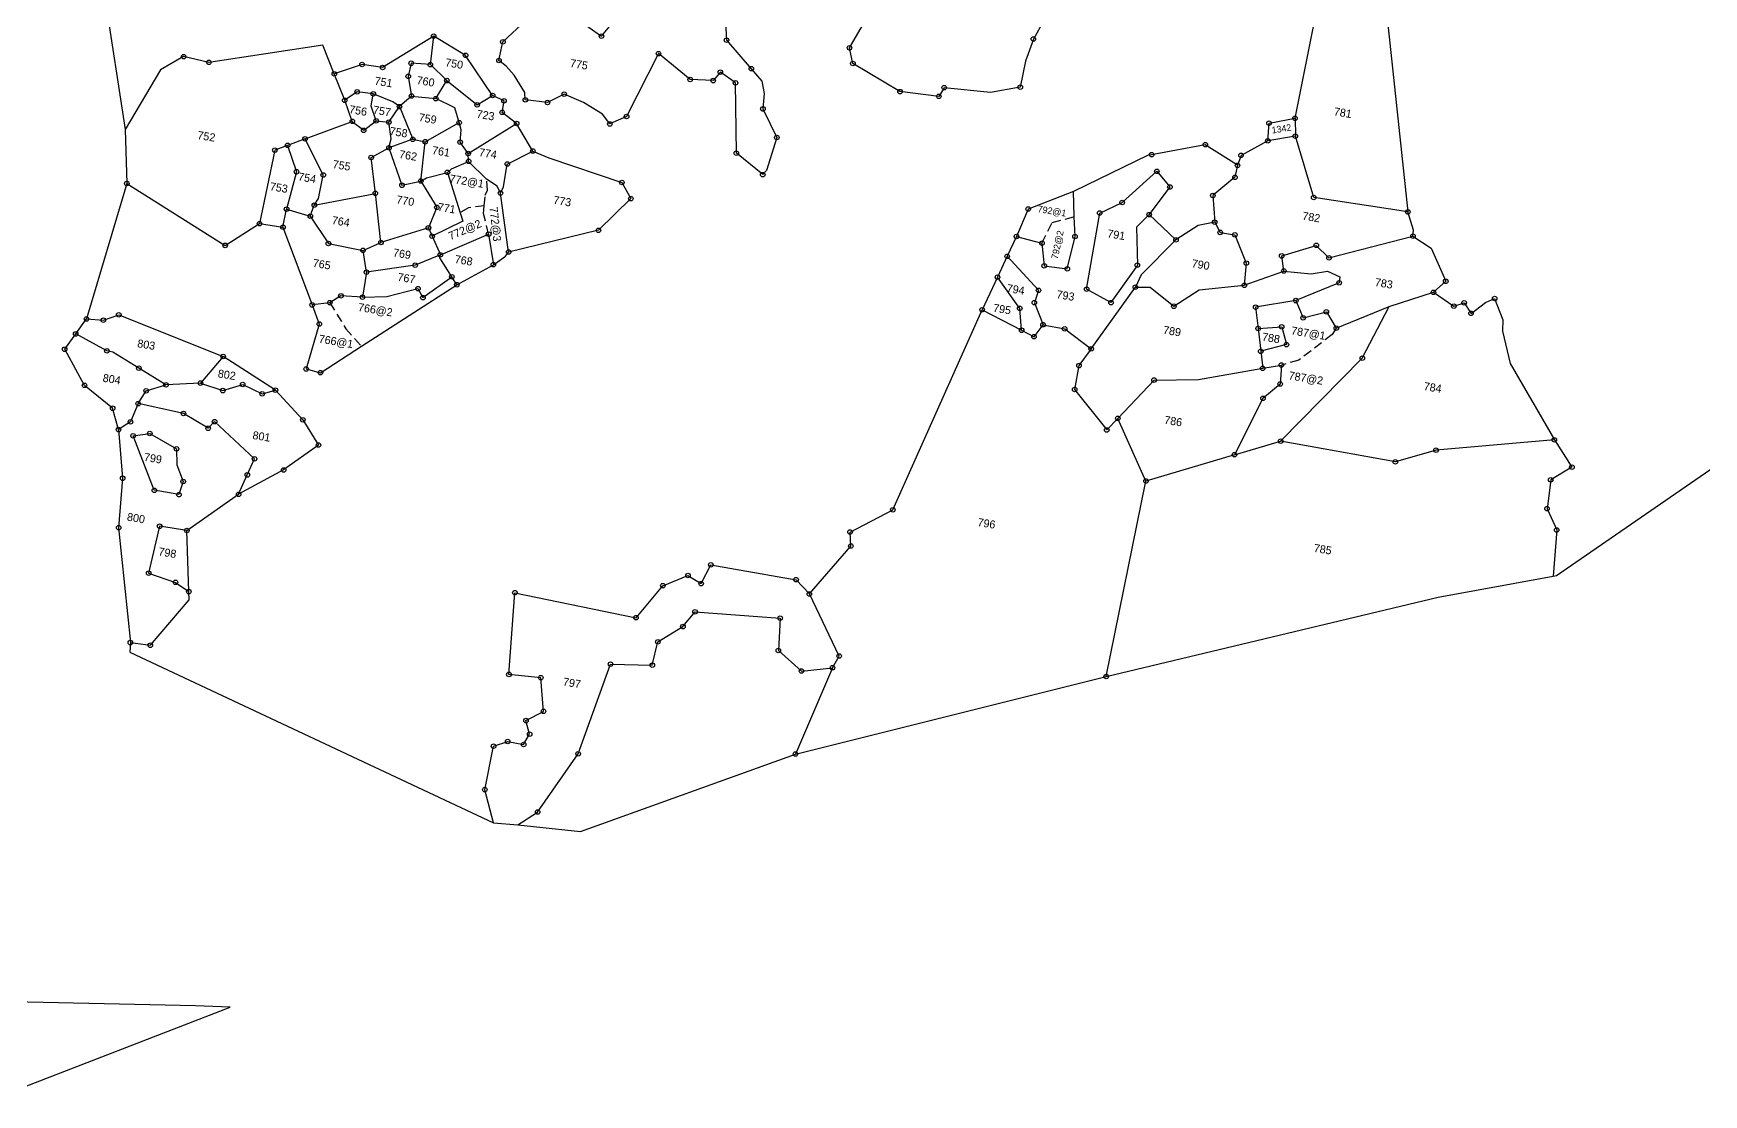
# Model space of a CAD drawing. Header units: metres. Extents: x 260190 to 263401, y 2203527 to 2206859.
# Drawn here: x 261518 to 262460, y 2204413 to 2205011 of the extents above; entities that cross this region are included whole.
import ezdxf

# ---------------------------------------------------------------- set-up
doc = ezdxf.new("R2010")
doc.units = ezdxf.units.M
doc.header["$MEASUREMENT"] = 0
doc.linetypes.add('DASHED', pattern=[0.75, 0.5, -0.25])
for name, color, linetype in [('OFF', 1, 'Continuous'), ('POLY_PARCEL', 6, 'Continuous'), ('POLY_SUBPARCEL', 6, 'DASHED'), ('SYM_STONE', 1, 'Continuous'), ('TEXT_PARCEL', 7, 'Continuous'), ('V_BOUND_LINE', 7, 'Continuous')]:
    doc.layers.add(name, color=color, linetype=linetype)
doc.styles.add('TEXT_MAP', font='', dxfattribs={"height": 1.8})
doc.styles.get('TEXT_MAP').set_extended_font_data('Kruti Dev 050')

msp = doc.modelspace()

# ---------------------------------------------------------------- linework, layer by layer
at = {"layer": 'OFF'}
for p, q in [((261558.24, 2205031.66), (261569.85, 2204956.96)), ((261731.89, 2204951.43), (261738.91, 2204950.06)), ((261570.72, 2204926.52), (261547.95, 2204850.15)), ((262241.19, 2204891.65), (262248.36, 2204884.61)), ((261572.46, 2204662.27), (261777.4, 2204566.08)), ((261777.4, 2204566.08), (261791.14, 2204564.9)), ((261791.14, 2204564.9), (261826.45, 2204561.08))]:
    msp.add_line(p, q, dxfattribs=at)
at = {"layer": 'POLY_PARCEL'}
for p, q in [((261978.06, 2205003.04), (261996.3, 2205034.26)), ((261782.71, 2205006.41), (261808.58, 2205030.7)), ((261808.58, 2205030.7), (261838.24, 2205009.58)), ((261907.55, 2205027.36), (261908.77, 2205007.36)), ((261838.24, 2205009.58), (261843.03, 2205015.17)), ((262087.62, 2205018.47), (262081.73, 2205007.96)), ((262229.22, 2204963.27), (262240.04, 2205016.87)), ((262281.24, 2205019.81), (262292.86, 2204910.5)), ((261681.18, 2205004.44), (261616.96, 2204994.82)), ((261687.66, 2204988.32), (261681.18, 2205004.44)), ((261743.69, 2205009.57), (261714.89, 2204991.89)), ((261741.8, 2204993.53), (261743.69, 2205009.57)), ((261761.66, 2204998.76), (261743.69, 2205009.57)), ((261780.48, 2204995.9), (261782.71, 2205006.41)), ((261908.77, 2205007.36), (261922.71, 2204991.23)), ((262081.73, 2205007.96), (262077.38, 2204995.57)), ((261602.73, 2204998.04), (261589.76, 2204990.61)), ((261616.96, 2204994.82), (261602.73, 2204998.04)), ((261776.92, 2204976.13), (261761.66, 2204998.76)), ((261784.46, 2204992.75), (261780.48, 2204995.9)), ((261870.38, 2204999.74), (261852.42, 2204964.27)), ((261888.24, 2204985.18), (261870.38, 2204999.74)), ((261980, 2204994.17), (261978.06, 2205003.04)), ((262077.38, 2204995.57), (262074.33, 2204980.82)), ((261589.76, 2204990.61), (261569.85, 2204956.96)), ((261703.29, 2204993.61), (261687.66, 2204988.32)), ((261693.51, 2204973.44), (261687.66, 2204988.32)), ((261714.89, 2204991.89), (261703.29, 2204993.61)), ((261730.98, 2204994.31), (261729.34, 2204986.92)), ((261729.34, 2204986.92), (261731.21, 2204975.82)), ((261741.8, 2204993.53), (261730.98, 2204994.31)), ((261751.12, 2204984.54), (261741.8, 2204993.53)), ((261788.97, 2204987.51), (261784.46, 2204992.75)), ((261795.02, 2204977.89), (261788.97, 2204987.51)), ((261905.29, 2204989.25), (261901.26, 2204984.54)), ((261913.81, 2204983.29), (261905.29, 2204989.25)), ((261922.71, 2204991.23), (261928.73, 2204984.27)), ((262006.54, 2204978.33), (261980, 2204994.17)), ((261700.54, 2204978.16), (261693.51, 2204973.44)), ((261709.61, 2204977.04), (261700.54, 2204978.16)), ((261708.34, 2204970.07), (261709.61, 2204977.04)), ((261720.61, 2204972.48), (261709.61, 2204977.04)), ((261744.89, 2204974.35), (261751.12, 2204984.54)), ((261751.12, 2204984.54), (261768.19, 2204970.87)), ((261768.19, 2204970.87), (261776.92, 2204976.13)), ((261783.33, 2204973.16), (261776.92, 2204976.13)), ((261795.33, 2204973.72), (261795.02, 2204977.89)), ((261817.24, 2204976.92), (261807.84, 2204972.22)), ((261828.2, 2204972.12), (261817.24, 2204976.92)), ((261901.26, 2204984.54), (261888.24, 2204985.18)), ((261914.29, 2204943.6), (261913.81, 2204983.29)), ((261928.73, 2204984.27), (261929.96, 2204977.32)), ((261929.96, 2204977.32), (261929.27, 2204968.56)), ((262028.46, 2204975.65), (262006.54, 2204978.33)), ((262031.42, 2204980.55), (262028.46, 2204975.65)), ((262057.49, 2204977.81), (262031.42, 2204980.55)), ((262074.33, 2204980.82), (262057.49, 2204977.81)), ((261697.81, 2204961.56), (261693.51, 2204973.44)), ((261711.23, 2204961.85), (261708.34, 2204970.07)), ((261718.37, 2204961.1), (261724.4, 2204969.84)), ((261724.4, 2204969.84), (261720.61, 2204972.48)), ((261731.21, 2204975.82), (261724.4, 2204969.84)), ((261724.4, 2204969.84), (261731.89, 2204951.43)), ((261731.21, 2204975.82), (261744.89, 2204974.35)), ((261755.69, 2204969.17), (261744.89, 2204974.35)), ((261758.05, 2204960.84), (261755.69, 2204969.17)), ((261782.26, 2204966.63), (261783.33, 2204973.16)), ((261807.84, 2204972.22), (261795.33, 2204973.72)), ((261838.75, 2204965.52), (261828.2, 2204972.12)), ((261929.27, 2204968.56), (261937.12, 2204952.46)), ((261671.14, 2204951.67), (261697.81, 2204961.56)), ((261697.81, 2204961.56), (261704.23, 2204956.5)), ((261704.23, 2204956.5), (261711.23, 2204961.85)), ((261711.23, 2204961.85), (261718.37, 2204961.1)), ((261719.7, 2204951.7), (261718.37, 2204961.1)), ((261738.91, 2204950.06), (261758.05, 2204960.84)), ((261759.2, 2204956.8), (261758.05, 2204960.84)), ((261763.11, 2204943.45), (261790.42, 2204960.31)), ((261790.42, 2204960.31), (261782.26, 2204966.63)), ((261799.57, 2204944.81), (261790.42, 2204960.31)), ((261842.98, 2204960.07), (261838.75, 2204965.52)), ((261852.42, 2204964.27), (261842.98, 2204960.07)), ((262213.86, 2204950.54), (262214.58, 2204960.52)), ((262214.58, 2204960.52), (262229.22, 2204963.27)), ((262229.22, 2204963.27), (262229.42, 2204953.22)), ((261569.85, 2204956.96), (261570.72, 2204926.52)), ((261661.31, 2204948.03), (261654.1, 2204945.35)), ((261671.14, 2204951.67), (261661.31, 2204948.03)), ((261661.31, 2204948.03), (261666.35, 2204933.15)), ((261681.42, 2204931.3), (261671.14, 2204951.67)), ((261718.45, 2204946.61), (261719.7, 2204951.7)), ((261731.89, 2204951.43), (261718.45, 2204946.61)), ((261736.4, 2204927.9), (261738.91, 2204950.06)), ((261758.62, 2204949.8), (261759.2, 2204956.8)), ((261763.11, 2204943.45), (261758.62, 2204949.8)), ((261937.12, 2204952.46), (261931.32, 2204933.92)), ((262178.66, 2204948.39), (262148.38, 2204942.77)), ((262196.79, 2204936.78), (262178.66, 2204948.39)), ((262213.86, 2204950.54), (262198.8, 2204942.39)), ((262229.42, 2204953.22), (262213.86, 2204950.54)), ((262239.76, 2204918.62), (262229.42, 2204953.22)), ((261654.1, 2204945.35), (261645.52, 2204903.89)), ((261708.46, 2204941.18), (261718.45, 2204946.61)), ((261710.79, 2204920.95), (261708.46, 2204941.18)), ((261718.45, 2204946.61), (261725.78, 2204925.52)), ((261753.72, 2204934.74), (261763.38, 2204939.01)), ((261763.38, 2204939.01), (261763.11, 2204943.45)), ((261773.52, 2204928.96), (261763.38, 2204939.01)), ((261785.18, 2204937.49), (261799.57, 2204944.81)), ((261799.57, 2204944.81), (261808.52, 2204940.95)), ((261808.52, 2204940.95), (261849.77, 2204927.08)), ((261929.18, 2204931.53), (261914.29, 2204943.6)), ((262146.53, 2204942.43), (262104.32, 2204922.05)), ((262148.38, 2204942.77), (262146.53, 2204942.43)), ((262198.8, 2204942.39), (262196.79, 2204936.78)), ((261666.35, 2204933.15), (261660.75, 2204912.08)), ((261678.75, 2204918.12), (261681.42, 2204931.3)), ((261736.4, 2204927.9), (261739.69, 2204929.77)), ((261739.69, 2204929.77), (261751.42, 2204932.81)), ((261751.42, 2204932.81), (261753.72, 2204934.74)), ((261751.42, 2204932.81), (261758.61, 2204910.07)), ((261783.05, 2204924.7), (261785.18, 2204937.49)), ((261931.32, 2204933.92), (261929.18, 2204931.53)), ((262131.82, 2204915.8), (262151.36, 2204933.39)), ((262151.36, 2204933.39), (262158.7, 2204924.55)), ((262195.37, 2204930), (262182.89, 2204919.73)), ((262196.79, 2204936.78), (262195.37, 2204930)), ((261570.72, 2204926.52), (261626.12, 2204891.61)), ((261676.37, 2204914.26), (261710.79, 2204920.95)), ((261713.97, 2204893.29), (261710.79, 2204920.95)), ((261725.78, 2204925.52), (261736.4, 2204927.9)), ((261736.4, 2204927.9), (261745.48, 2204913.1)), ((261779.54, 2204924.99), (261773.52, 2204928.96)), ((261781.33, 2204921.15), (261779.54, 2204924.99)), ((261781.33, 2204921.15), (261783.05, 2204924.7)), ((261785.94, 2204887.87), (261781.33, 2204921.15)), ((261849.77, 2204927.08), (261854.83, 2204918)), ((262104.32, 2204922.05), (262078.78, 2204912.11)), ((262104.81, 2204907.84), (262104.32, 2204922.05)), ((262158.7, 2204924.55), (262147.04, 2204908.98)), ((262182.89, 2204919.73), (262183.96, 2204904.68)), ((261658.7, 2204901.93), (261660.75, 2204912.08)), ((261660.75, 2204912.08), (261674.11, 2204908.14)), ((261674.11, 2204908.14), (261676.37, 2204914.26)), ((261676.37, 2204914.26), (261678.75, 2204918.12)), ((261745.48, 2204913.1), (261740.7, 2204901.52)), ((261854.83, 2204918), (261836.55, 2204900.14)), ((262078.78, 2204912.11), (262072.23, 2204896.62)), ((262119.12, 2204909.87), (262131.82, 2204915.8)), ((262292.86, 2204910.5), (262239.76, 2204918.62)), ((262295.96, 2204900.29), (262292.86, 2204910.5)), ((261626.12, 2204891.61), (261645.52, 2204903.89)), ((261645.52, 2204903.89), (261658.7, 2204901.93)), ((261658.7, 2204901.93), (261675.17, 2204858.05)), ((261674.11, 2204908.14), (261684.33, 2204892.71)), ((261740.7, 2204901.52), (261713.97, 2204893.29)), ((261740.7, 2204901.52), (261742.79, 2204896.79)), ((261760.08, 2204905.33), (261742.79, 2204896.79)), ((261758.61, 2204910.07), (261760.08, 2204905.33)), ((262105.23, 2204896.67), (262104.81, 2204907.84)), ((262111.75, 2204866.93), (262119.12, 2204909.87)), ((262147.04, 2204908.98), (262139.88, 2204901.99)), ((262139.88, 2204901.99), (262140.35, 2204880.49)), ((262147.04, 2204908.98), (262162.13, 2204894.79)), ((262174.72, 2204902.89), (262162.13, 2204894.79)), ((262183.96, 2204904.68), (262174.72, 2204902.89)), ((262183.96, 2204904.68), (262187.03, 2204898.94)), ((261684.33, 2204892.71), (261703.86, 2204888.83)), ((261703.86, 2204888.83), (261713.97, 2204893.29)), ((261742.79, 2204896.79), (261747.45, 2204886.29)), ((261747.45, 2204886.29), (261774.62, 2204897.94)), ((261774.62, 2204897.94), (261777.3, 2204880.75)), ((261836.55, 2204900.14), (261785.94, 2204887.87)), ((262072.23, 2204896.62), (262066.98, 2204885.46)), ((262072.23, 2204896.62), (262086.57, 2204892.88)), ((262086.57, 2204892.88), (262087.86, 2204880.11)), ((262100.85, 2204878.43), (262105.23, 2204896.67)), ((262162.13, 2204894.79), (262142.54, 2204875.04)), ((262187.03, 2204898.94), (262195.28, 2204897.58)), ((262195.28, 2204897.58), (262201.75, 2204881.57)), ((262221.7, 2204885.68), (262241.19, 2204891.65)), ((262248.36, 2204884.61), (262295.71, 2204896.86)), ((262295.71, 2204896.86), (262295.96, 2204900.29)), ((262295.71, 2204896.86), (262305.99, 2204890.01)), ((261705.83, 2204876.51), (261703.86, 2204888.83)), ((261747.45, 2204886.29), (261733.23, 2204880.44)), ((261747.18, 2204884.64), (261747.45, 2204886.29)), ((261753.94, 2204873.91), (261747.18, 2204884.64)), ((261777.3, 2204880.75), (261784.08, 2204885.51)), ((261784.08, 2204885.51), (261785.94, 2204887.87)), ((262066.98, 2204885.46), (262061.47, 2204873.71)), ((262066.98, 2204885.46), (262084.66, 2204866.3)), ((262222.92, 2204877.16), (262221.7, 2204885.68)), ((262305.99, 2204890.01), (262314.19, 2204871.4)), ((261705.83, 2204876.51), (261703.51, 2204862.4)), ((261733.23, 2204880.44), (261705.83, 2204876.51)), ((261737.61, 2204862.17), (261753.94, 2204873.91)), ((261756.75, 2204869.44), (261753.94, 2204873.91)), ((261756.75, 2204869.44), (261777.3, 2204880.75)), ((262061.47, 2204873.71), (262052.83, 2204855.32)), ((262074.04, 2204856.1), (262061.47, 2204873.71)), ((262087.86, 2204880.11), (262100.85, 2204878.43)), ((262140.35, 2204880.49), (262125.47, 2204859.36)), ((262142.54, 2204875.04), (262139.23, 2204868.04)), ((262201.75, 2204881.57), (262200.63, 2204869.11)), ((262200.63, 2204869.11), (262222.92, 2204877.16)), ((262222.92, 2204877.16), (262238.25, 2204875.58)), ((262238.25, 2204875.58), (262247.54, 2204877.17)), ((262247.54, 2204877.17), (262254.48, 2204873.95)), ((262254.48, 2204873.95), (262254.1, 2204870.54)), ((261691.38, 2204863.15), (261685.12, 2204859.3)), ((261703.51, 2204862.4), (261691.38, 2204863.15)), ((261702.9, 2204834.73), (261756.75, 2204869.44)), ((261717.2, 2204862.77), (261734.82, 2204867.25)), ((261734.82, 2204867.25), (261737.61, 2204862.17)), ((262084.66, 2204866.3), (262082.28, 2204859.3)), ((262125.47, 2204859.36), (262111.75, 2204866.93)), ((262114.29, 2204833.31), (262139.23, 2204868.04)), ((262139.23, 2204868.04), (262147.56, 2204868.06)), ((262147.56, 2204868.06), (262160.9, 2204857.31)), ((262160.9, 2204857.31), (262175.22, 2204866.51)), ((262175.22, 2204866.51), (262200.63, 2204869.11)), ((262254.1, 2204870.54), (262229.69, 2204860.5)), ((262282.33, 2204857.15), (262307.25, 2204865.18)), ((262314.19, 2204871.4), (262307.25, 2204865.18)), ((262307.25, 2204865.18), (262318.75, 2204857.33)), ((261685.12, 2204859.3), (261675.17, 2204858.05)), ((261675.17, 2204858.05), (261679.21, 2204847.27)), ((261703.51, 2204862.4), (261717.2, 2204862.77)), ((262002.53, 2204742.56), (262052.83, 2204855.32)), ((262052.83, 2204855.32), (262075.1, 2204843.77)), ((262075.1, 2204843.77), (262074.04, 2204856.1)), ((262082.28, 2204859.3), (262087.18, 2204846.89)), ((262229.69, 2204860.5), (262207.02, 2204856.76)), ((262207.02, 2204856.76), (262208.41, 2204844.75)), ((262229.69, 2204860.5), (262233.83, 2204850.79)), ((262233.83, 2204850.79), (262246.89, 2204854.2)), ((262246.89, 2204854.2), (262252.49, 2204844.94)), ((262252.49, 2204844.94), (262282.33, 2204857.15)), ((262267.17, 2204828.01), (262282.33, 2204857.15)), ((262318.75, 2204857.33), (262324.58, 2204859.24)), ((262324.58, 2204859.24), (262328.46, 2204853.31)), ((262328.46, 2204853.31), (262336.53, 2204859.48)), ((262336.53, 2204859.48), (262341.75, 2204861.71)), ((262341.75, 2204861.71), (262346.4, 2204849.7)), ((261541.87, 2204841.7), (261547.95, 2204850.15)), ((261547.95, 2204850.15), (261557.48, 2204849.42)), ((261557.48, 2204849.42), (261566.13, 2204852.48)), ((261566.13, 2204852.48), (261624.98, 2204829.01)), ((261679.21, 2204847.27), (261671.8, 2204821.93)), ((262082.1, 2204840.14), (262087.18, 2204846.89)), ((262087.18, 2204846.89), (262099.38, 2204844.58)), ((262099.38, 2204844.58), (262114.29, 2204833.31)), ((262208.41, 2204844.75), (262221.7, 2204845.67)), ((262208.41, 2204844.75), (262209.9, 2204831.92)), ((262221.7, 2204845.67), (262224.39, 2204835.68)), ((262346.4, 2204849.7), (262346.23, 2204843.33)), ((261535.66, 2204833.06), (261541.87, 2204841.7)), ((261559.46, 2204832.14), (261541.87, 2204841.7)), ((262075.1, 2204843.77), (262082.1, 2204840.14)), ((262224.39, 2204835.68), (262209.9, 2204831.92)), ((262346.23, 2204843.33), (262350.5, 2204825)), ((261546.85, 2204812.7), (261535.66, 2204833.06)), ((261562.83, 2204831.41), (261559.46, 2204832.14)), ((261577.48, 2204822.41), (261562.83, 2204831.41)), ((261624.98, 2204829.01), (261612.19, 2204813.99)), ((261654.46, 2204810.03), (261624.98, 2204829.01)), ((261679.83, 2204819.86), (261702.9, 2204834.73)), ((262114.29, 2204833.31), (262107.44, 2204823.85)), ((262209.9, 2204831.92), (262211.01, 2204822.32)), ((262221.11, 2204781.28), (262267.17, 2204828.01)), ((261592.74, 2204813.03), (261577.48, 2204822.41)), ((261671.8, 2204821.93), (261679.83, 2204819.86)), ((262107.44, 2204823.85), (262105, 2204810.37)), ((262174.75, 2204815.98), (262211.01, 2204822.32)), ((262211.01, 2204822.32), (262221.53, 2204824.16)), ((262221.53, 2204824.16), (262220.88, 2204813.47)), ((262350.5, 2204825), (262375.41, 2204781.99)), ((261562.69, 2204799.79), (261546.85, 2204812.7)), ((261577.1, 2204802.41), (261581.61, 2204809.65)), ((261581.61, 2204809.65), (261592.74, 2204813.03)), ((261612.19, 2204813.99), (261592.74, 2204813.03)), ((261612.19, 2204813.99), (261624.81, 2204809.75)), ((261624.81, 2204809.75), (261636.02, 2204813.23)), ((261636.02, 2204813.23), (261646.96, 2204807.94)), ((261646.96, 2204807.94), (261654.46, 2204810.03)), ((261654.46, 2204810.03), (261669.91, 2204793.3)), ((262105, 2204810.37), (262123.09, 2204787.55)), ((262129.31, 2204794.11), (262149.77, 2204815.68)), ((262149.77, 2204815.68), (262174.75, 2204815.98)), ((262220.88, 2204813.47), (262211.16, 2204805.36)), ((261566.04, 2204787.77), (261562.69, 2204799.79)), ((261577.1, 2204802.41), (261572.75, 2204792.16)), ((261602.62, 2204796.8), (261577.1, 2204802.41)), ((262211.16, 2204805.36), (262195.13, 2204773.61)), ((261572.75, 2204792.16), (261566.04, 2204787.77)), ((261566.04, 2204787.77), (261568.33, 2204760.33)), ((261616.56, 2204788.52), (261602.62, 2204796.8)), ((261620.17, 2204792.25), (261616.56, 2204788.52)), ((261642.67, 2204771.27), (261620.17, 2204792.25)), ((261669.91, 2204793.3), (261678.71, 2204779.05)), ((262123.09, 2204787.55), (262129.31, 2204794.11)), ((262145.19, 2204758.75), (262129.31, 2204794.11)), ((261574.26, 2204784.27), (261583.62, 2204785.55)), ((261586.17, 2204753.55), (261574.26, 2204784.27)), ((261583.62, 2204785.55), (261598.67, 2204776.93)), ((261678.71, 2204779.05), (261659.1, 2204764.99)), ((262195.13, 2204773.61), (262221.11, 2204781.28)), ((262285.8, 2204769.61), (262221.11, 2204781.28)), ((262375.41, 2204781.99), (262308.72, 2204776.2)), ((262375.41, 2204781.99), (262385.33, 2204766.59)), ((261598.67, 2204776.93), (261598.85, 2204767.92)), ((261638.61, 2204762.21), (261642.67, 2204771.27)), ((262195.13, 2204773.61), (262145.19, 2204758.75)), ((262308.72, 2204776.2), (262285.8, 2204769.61)), ((261568.33, 2204760.33), (261566.07, 2204732.44)), ((261598.85, 2204767.92), (261602.46, 2204758.52)), ((261659.1, 2204764.99), (261633.73, 2204751.29)), ((261633.73, 2204751.29), (261638.61, 2204762.21)), ((262385.33, 2204766.59), (262373.37, 2204759.47)), ((261600.07, 2204751.1), (261586.17, 2204753.55)), ((261602.46, 2204758.52), (261600.07, 2204751.1)), ((261604.56, 2204730.85), (261633.73, 2204751.29)), ((262122.8, 2204648.52), (262145.19, 2204758.75)), ((262373.37, 2204759.47), (262371.3, 2204743.16)), ((261978.4, 2204730), (262002.53, 2204742.56)), ((262371.3, 2204743.16), (262376.73, 2204731.18)), ((261566.07, 2204732.44), (261572.72, 2204667.68)), ((261589.18, 2204733.27), (261582.99, 2204706.78)), ((261604.56, 2204730.85), (261589.18, 2204733.27)), ((261605.65, 2204696.43), (261604.56, 2204730.85)), ((261955.46, 2204695.08), (261978.87, 2204722.1)), ((261978.87, 2204722.1), (261978.4, 2204730)), ((262376.73, 2204731.18), (262374.77, 2204705.09)), ((261582.99, 2204706.78), (261598.11, 2204701.63)), ((261872.84, 2204699.74), (261887.01, 2204705.46)), ((261887.01, 2204705.46), (261894.43, 2204700.93)), ((261894.43, 2204700.93), (261899.92, 2204711.49)), ((261899.92, 2204711.49), (261947.96, 2204703.15)), ((261947.96, 2204703.15), (261955.46, 2204695.08)), ((261598.11, 2204701.63), (261605.65, 2204696.43)), ((261605.8, 2204691.83), (261605.65, 2204696.43)), ((261786.09, 2204649.74), (261789.47, 2204695.81)), ((261789.47, 2204695.81), (261857.74, 2204681.72)), ((261857.74, 2204681.72), (261872.84, 2204699.74)), ((261972.29, 2204660.09), (261955.46, 2204695.08)), ((261583.95, 2204666.17), (261605.8, 2204691.83)), ((261884.18, 2204676.69), (261891.03, 2204685.02)), ((261891.03, 2204685.02), (261938.98, 2204681.48)), ((261870.07, 2204668.07), (261884.18, 2204676.69)), ((261938.98, 2204681.48), (261937.97, 2204663.24)), ((261572.72, 2204667.68), (261572.46, 2204662.27)), ((261572.72, 2204667.68), (261583.95, 2204666.17)), ((261866.91, 2204654.91), (261870.07, 2204668.07)), ((261937.97, 2204663.24), (261950.99, 2204651.65)), ((261968.47, 2204653.5), (261972.29, 2204660.09)), ((261804.09, 2204647.89), (261786.09, 2204649.74)), ((261805.6, 2204628.9), (261804.09, 2204647.89)), ((261825.1, 2204604.95), (261843.37, 2204655.54)), ((261843.37, 2204655.54), (261866.91, 2204654.91)), ((261968.47, 2204653.5), (261947.62, 2204604.83)), ((261950.99, 2204651.65), (261968.47, 2204653.5)), ((261795.7, 2204623.69), (261805.6, 2204628.9)), ((261797.76, 2204616.08), (261795.7, 2204623.69)), ((261772.53, 2204584.74), (261777.45, 2204609.28)), ((261777.45, 2204609.28), (261785.39, 2204611.94)), ((261785.39, 2204611.94), (261794.37, 2204610.24)), ((261794.37, 2204610.24), (261797.76, 2204616.08)), ((261802.28, 2204572.14), (261825.1, 2204604.95)), ((261777.4, 2204566.08), (261772.53, 2204584.74)), ((261791.14, 2204564.9), (261802.28, 2204572.14)), ((261609.39, 2204462.93), (261188.24, 2204471.95)), ((261628.95, 2204462.14), (261609.39, 2204462.93))]:
    msp.add_line(p, q, dxfattribs=at)
at = {"layer": 'POLY_SUBPARCEL', "ltscale": 10}
for p, q in [((261772.12, 2204913.99), (261772.73, 2204919.87)), ((261772.73, 2204919.87), (261774.08, 2204922.77)), ((261774.08, 2204922.77), (261773.52, 2204928.96)), ((261763.31, 2204912.79), (261758.61, 2204910.07)), ((261772.12, 2204913.99), (261763.31, 2204912.79)), ((261771.67, 2204909.67), (261772.12, 2204913.99)), ((261774.62, 2204897.94), (261771.67, 2204909.67)), ((262086.57, 2204892.88), (262092.33, 2204904.49)), ((262092.33, 2204904.49), (262104.81, 2204907.84)), ((261685.12, 2204859.3), (261694.09, 2204844.66)), ((261694.09, 2204844.66), (261702.9, 2204834.73)), ((262252.49, 2204844.94), (262250.16, 2204841.33)), ((262250.16, 2204841.33), (262231.29, 2204826.91)), ((262231.29, 2204826.91), (262221.53, 2204824.16))]:
    msp.add_line(p, q, dxfattribs=at)
at = {"layer": 'SYM_STONE'}
for centre in [(261743.69, 2205009.57), (261782.71, 2205006.41), (261838.24, 2205009.58), (261908.77, 2205007.36), (261978.06, 2205003.04), (262081.73, 2205007.96), (261602.73, 2204998.04), (261616.96, 2204994.82), (261703.29, 2204993.61), (261730.98, 2204994.31), (261761.66, 2204998.76), (261780.48, 2204995.9), (261870.38, 2204999.74), (261980, 2204994.17), (261687.66, 2204988.32), (261714.89, 2204991.89), (261729.34, 2204986.92), (261741.8, 2204993.53), (261751.12, 2204984.54), (261888.24, 2204985.18), (261901.26, 2204984.54), (261905.29, 2204989.25), (261922.71, 2204991.23), (261700.54, 2204978.16), (261709.61, 2204977.04), (261731.21, 2204975.82), (261776.92, 2204976.13), (261817.24, 2204976.92), (261913.81, 2204983.29), (262006.54, 2204978.33), (262028.46, 2204975.65), (262031.42, 2204980.55), (262074.33, 2204980.82), (261693.51, 2204973.44), (261724.4, 2204969.84), (261744.89, 2204974.35), (261768.19, 2204970.87), (261782.26, 2204966.63), (261783.33, 2204973.16), (261795.33, 2204973.72), (261807.84, 2204972.22), (261929.27, 2204968.56), (261697.81, 2204961.56), (261704.23, 2204956.5), (261711.23, 2204961.85), (261718.37, 2204961.1), (261758.05, 2204960.84), (261790.42, 2204960.31), (261842.98, 2204960.07), (261852.42, 2204964.27), (262214.58, 2204960.52), (262229.22, 2204963.27), (261661.31, 2204948.03), (261671.14, 2204951.67), (261718.45, 2204946.61), (261731.89, 2204951.43), (261738.91, 2204950.06), (261758.62, 2204949.8), (261937.12, 2204952.46), (262178.66, 2204948.39), (262213.86, 2204950.54), (262229.42, 2204953.22), (261654.1, 2204945.35), (261708.46, 2204941.18), (261763.11, 2204943.45), (261763.38, 2204939.01), (261785.18, 2204937.49), (261799.57, 2204944.81), (261914.29, 2204943.6), (262148.38, 2204942.77), (262198.8, 2204942.39), (261666.35, 2204933.15), (261681.42, 2204931.3), (261736.4, 2204927.9), (261751.42, 2204932.81), (261929.18, 2204931.53), (262151.36, 2204933.39), (262195.37, 2204930), (262196.79, 2204936.78), (261570.72, 2204926.52), (261710.79, 2204920.95), (261725.78, 2204925.52), (261781.33, 2204921.15), (261849.77, 2204927.08), (262158.7, 2204924.55), (262182.89, 2204919.73), (262239.76, 2204918.62), (261660.75, 2204912.08), (261676.37, 2204914.26), (261745.48, 2204913.1), (261854.83, 2204918), (262078.78, 2204912.11), (262119.12, 2204909.87), (262131.82, 2204915.8), (262147.04, 2204908.98), (262292.86, 2204910.5), (261645.52, 2204903.89), (261658.7, 2204901.93), (261674.11, 2204908.14), (261740.7, 2204901.52), (261836.55, 2204900.14), (262183.96, 2204904.68), (261626.12, 2204891.61), (261684.33, 2204892.71), (261713.97, 2204893.29), (261742.79, 2204896.79), (261774.62, 2204897.94), (262072.23, 2204896.62), (262086.57, 2204892.88), (262105.23, 2204896.67), (262162.13, 2204894.79), (262187.03, 2204898.94), (262195.28, 2204897.58), (262241.19, 2204891.65), (262295.71, 2204896.86), (261703.86, 2204888.83), (261747.45, 2204886.29), (261777.3, 2204880.75), (261785.94, 2204887.87), (262066.98, 2204885.46), (262201.75, 2204881.57), (262221.7, 2204885.68), (262248.36, 2204884.61), (261705.83, 2204876.51), (261733.23, 2204880.44), (261753.94, 2204873.91), (262061.47, 2204873.71), (262087.86, 2204880.11), (262100.85, 2204878.43), (262140.35, 2204880.49), (262222.92, 2204877.16), (262314.19, 2204871.4), (261691.38, 2204863.15), (261703.51, 2204862.4), (261734.82, 2204867.25), (261737.61, 2204862.17), (261756.75, 2204869.44), (262084.66, 2204866.3), (262111.75, 2204866.93), (262139.23, 2204868.04), (262200.63, 2204869.11), (262254.1, 2204870.54), (262307.25, 2204865.18), (261566.13, 2204852.48), (261675.17, 2204858.05), (261685.12, 2204859.3), (262052.83, 2204855.32), (262074.04, 2204856.1), (262082.28, 2204859.3), (262125.47, 2204859.36), (262160.9, 2204857.31), (262207.02, 2204856.76), (262229.69, 2204860.5), (262246.89, 2204854.2), (262318.75, 2204857.33), (262324.58, 2204859.24), (262328.46, 2204853.31), (262341.75, 2204861.71), (261547.95, 2204850.15), (261557.48, 2204849.42), (261679.21, 2204847.27), (262075.1, 2204843.77), (262087.18, 2204846.89), (262099.38, 2204844.58), (262208.41, 2204844.75), (262221.7, 2204845.67), (262233.83, 2204850.79), (262252.49, 2204844.94), (261541.87, 2204841.7), (262082.1, 2204840.14), (262224.39, 2204835.68), (261535.66, 2204833.06), (261559.46, 2204832.14), (261624.98, 2204829.01), (262114.29, 2204833.31), (262209.9, 2204831.92), (262221.53, 2204824.16), (262267.17, 2204828.01), (261577.48, 2204822.41), (261671.8, 2204821.93), (261679.83, 2204819.86), (262107.44, 2204823.85), (262149.77, 2204815.68), (262211.01, 2204822.32), (261546.85, 2204812.7), (261581.61, 2204809.65), (261592.74, 2204813.03), (261612.19, 2204813.99), (261624.81, 2204809.75), (261636.02, 2204813.23), (261646.96, 2204807.94), (261654.46, 2204810.03), (262105, 2204810.37), (262211.16, 2204805.36), (262220.88, 2204813.47), (261562.69, 2204799.79), (261577.1, 2204802.41), (261602.62, 2204796.8), (261566.04, 2204787.77), (261572.75, 2204792.16), (261616.56, 2204788.52), (261620.17, 2204792.25), (261669.91, 2204793.3), (262123.09, 2204787.55), (262129.31, 2204794.11), (261574.26, 2204784.27), (261583.62, 2204785.55), (261678.71, 2204779.05), (262221.11, 2204781.28), (262375.41, 2204781.99), (261598.67, 2204776.93), (261642.67, 2204771.27), (262195.13, 2204773.61), (262285.8, 2204769.61), (262308.72, 2204776.2), (261568.33, 2204760.33), (261602.46, 2204758.52), (261638.61, 2204762.21), (261659.1, 2204764.99), (262145.19, 2204758.75), (262373.37, 2204759.47), (262385.33, 2204766.59), (261586.17, 2204753.55), (261600.07, 2204751.1), (261633.73, 2204751.29), (262002.53, 2204742.56), (262371.3, 2204743.16), (261566.07, 2204732.44), (261589.18, 2204733.27), (261604.56, 2204730.85), (261978.4, 2204730), (262376.73, 2204731.18), (261978.87, 2204722.1), (261899.92, 2204711.49), (261582.99, 2204706.78), (261887.01, 2204705.46), (261947.96, 2204703.15), (261598.11, 2204701.63), (261605.65, 2204696.43), (261789.47, 2204695.81), (261872.84, 2204699.74), (261894.43, 2204700.93), (261955.46, 2204695.08), (261891.03, 2204685.02), (261857.74, 2204681.72), (261884.18, 2204676.69), (261938.98, 2204681.48), (261572.72, 2204667.68), (261583.95, 2204666.17), (261870.07, 2204668.07), (261843.37, 2204655.54), (261866.91, 2204654.91), (261937.97, 2204663.24), (261972.29, 2204660.09), (261786.09, 2204649.74), (261804.09, 2204647.89), (261950.99, 2204651.65), (261968.47, 2204653.5), (262122.8, 2204648.52), (261805.6, 2204628.9), (261795.7, 2204623.69), (261777.45, 2204609.28), (261785.39, 2204611.94), (261794.37, 2204610.24), (261797.76, 2204616.08), (261825.1, 2204604.95), (261947.62, 2204604.83), (261772.53, 2204584.74), (261802.28, 2204572.14)]:
    msp.add_circle(centre, 1.28, dxfattribs=at)
at = {"layer": 'V_BOUND_LINE'}
for p, q in [((262376.54, 2204705.41), (262573.89, 2204841.58)), ((262309.86, 2204693.37), (262374.77, 2204705.09)), ((262374.77, 2204705.09), (262376.54, 2204705.41)), ((262122.8, 2204648.52), (262309.86, 2204693.37)), ((261947.62, 2204604.83), (262122.8, 2204648.52)), ((261826.45, 2204561.08), (261947.62, 2204604.83)), ((261501.68, 2204412.82), (261628.95, 2204462.14))]:
    msp.add_line(p, q, dxfattribs=at)

# ---------------------------------------------------------------- texts
at = {"layer": 'TEXT_PARCEL', "style": 'TEXT_MAP'}
for s, height, rotation, p in [('750', 4.51, 350.66168, (261749.92, 2204992.69)), ('775', 4.51, 350.66168, (261820.27, 2204992.28)), ('751', 4.51, 350.66168, (261710.09, 2204982.32)), ('760', 4.51, 350.66168, (261733.82, 2204982.66)), ('756', 4.51, 350.66168, (261695.79, 2204966.24)), ('757', 4.51, 350.66168, (261709.22, 2204965.95)), ('723', 4.51, 350.66168, (261767.59, 2204963.64)), ('781', 4.51, 350.66168, (262250.88, 2204965.03)), ('758', 4.51, 350.66168, (261718.6, 2204954.01)), ('759', 4.51, 350.66168, (261734.99, 2204961.72)), ('1342', 3.758, 9.08436, (262216.37, 2204954.64)), ('752', 4.51, 350.66168, (261610.24, 2204951.69)), ('755', 4.51, 350.66168, (261686.48, 2204935.32)), ('762', 4.51, 350.66168, (261723.94, 2204940.92)), ('761', 4.51, 350.66168, (261742.52, 2204943.18)), ('774', 4.51, 350.66168, (261768.93, 2204942.04)), ('754', 4.51, 350.66168, (261667.03, 2204928.29)), ('772@1', 4.51, 350.66168, (261752.3, 2204927.19)), ('753', 4.51, 350.66168, (261651.09, 2204922.79)), ('770', 4.51, 350.66168, (261722.39, 2204915.37)), ('771', 4.51, 350.66168, (261745.7, 2204911.18)), ('772@3', 4.51, 276.35703, (261775.14, 2204913.05)), ('773', 4.51, 350.66168, (261810.87, 2204915.15)), ('792@1', 3.758, 350.66168, (262083.91, 2204910.45)), ('782', 4.51, 350.66168, (262233.08, 2204906.17)), ('764', 4.51, 350.66168, (261686.01, 2204903.7)), ('772@2', 4.51, 23.17478, (261753.11, 2204894.52)), ('792@2', 3.758, 77.66944, (262095.41, 2204883.61)), ('791', 4.51, 350.66168, (262123.17, 2204896.22)), ('765', 4.51, 350.66168, (261675.26, 2204879.58)), ('769', 4.51, 350.66168, (261720.51, 2204885.47)), ('768', 4.51, 350.66168, (261755.29, 2204881.76)), ('790', 4.51, 350.66168, (262170.74, 2204879.36)), ('767', 4.51, 350.66168, (261723.03, 2204871.7)), ('783', 4.51, 350.66168, (262273.99, 2204868.79)), ('794', 4.51, 350.66168, (262066.45, 2204865.39)), ('793', 4.51, 350.66168, (262094.53, 2204861.93)), ('766@2', 4.51, 350.66168, (261700.8, 2204854.68)), ('795', 4.51, 350.66168, (262058.79, 2204854.28)), ('789', 4.51, 350.66168, (262154.6, 2204841.85)), ('787@1', 4.51, 350.66168, (262226.78, 2204841.49)), ('803', 4.51, 350.66168, (261576.35, 2204834.26)), ('766@1', 4.51, 350.66168, (261678.62, 2204836.84)), ('788', 4.51, 350.66168, (262210.38, 2204838.01)), ('804', 4.51, 350.66168, (261556.86, 2204814.83)), ('802', 4.51, 350.66168, (261621.73, 2204817.29)), ('787@2', 4.51, 350.66168, (262225.36, 2204816.17)), ('784', 4.51, 350.66168, (262301.53, 2204810.11)), ('786', 4.51, 350.66168, (262155.27, 2204791.13)), ('801', 4.51, 350.66168, (261641.29, 2204782.53)), ('799', 4.51, 350.66168, (261580.1, 2204770.18)), ('800', 4.51, 350.66168, (261570.56, 2204736.48)), ('796', 4.51, 350.66168, (262050.02, 2204733.45)), ('785', 4.51, 350.66168, (262239.56, 2204718.86)), ('798', 4.51, 350.66168, (261588.26, 2204716.93)), ('797', 4.51, 350.66168, (261816.3, 2204643.52))]:
    msp.add_text(s, height=height, rotation=rotation, dxfattribs=at).set_placement(p)

doc.saveas('drawing.dxf')
